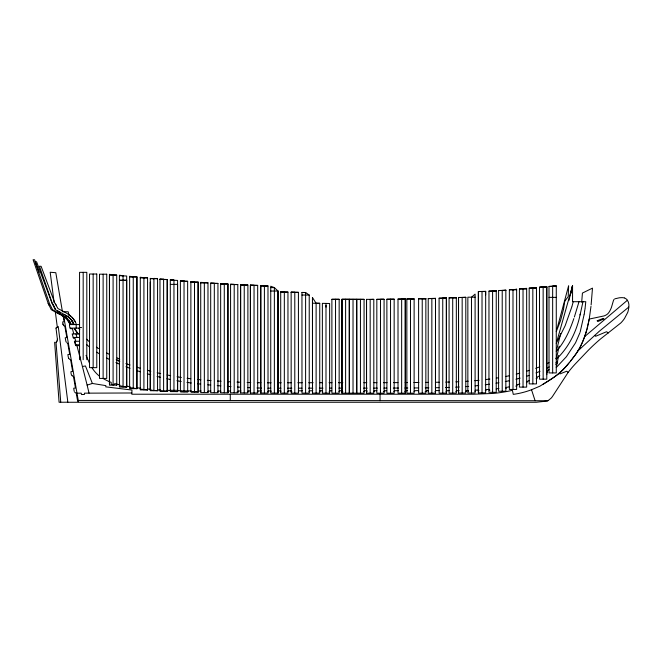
<?xml version="1.0" encoding="UTF-8"?>
<svg xmlns="http://www.w3.org/2000/svg" width="662" height="662" viewBox="0 0 662 662"><rect width="100%" height="100%" fill="white"/><g stroke="black" fill="none" stroke-linecap="round" stroke-linejoin="round"><path stroke-width="0.99" d="M133.252 276.923L129.628 276.277L129.628 388.644L136.877 388.644L136.877 276.923L129.628 276.6M143.911 277.841L140.286 277.221L140.286 389.901L147.535 389.901L147.585 388.999L150.837 389.297L150.754 390.199L157.945 390.737L158.003 389.835L160.609 389.992L160.552 390.903L163.82 391.077L167.751 391.259L167.784 390.348L170.399 390.456L170.366 391.358L177.557 391.59L177.582 390.679L180.85 390.77L180.825 391.672L188.016 391.813L188.033 390.911L191.293 390.952L191.285 391.863L198.476 391.937L198.484 391.027L201.091 391.043M153.907 278.694L150.282 278.388L150.282 390.712L157.539 390.712L157.564 278.694L153.915 278.388L153.907 390.712M325.994 307.168L325.994 305.323M367.021 391.623L367.021 390.721L364.406 390.712L364.406 391.623L363.752 391.623M380.451 391.499L380.451 390.58M512.992 289.766L516.617 289.203M244.237 285.041L240.612 284.71L240.587 392.831M462.167 297.486L465.791 297.246L465.791 393.054L458.543 393.054L458.518 297.486L465.791 297.362M57.387 339.234L57.089 340.872M63.618 315.824L78.563 402.264L536.253 402.264L547.011 401.073A6.893 6.893 0 0 0 547.573 400.866L547.871 400.733A4.551 4.551 0 0 0 548.161 400.576L550.933 398.334A10.642 10.642 0 0 0 551.438 397.804A9.442 9.442 0 0 0 551.893 397.258A20.712 20.712 0 0 0 552.563 396.331L568.253 372.226A122.801 122.801 0 0 1 575.038 364.199L587.434 351.183A179.716 179.716 0 0 1 600.641 338.878L620.741 323.015A33.166 33.166 0 0 0 622.644 320.938A27.001 27.001 0 0 0 623.811 319.456A24.006 24.006 0 0 0 624.622 318.273L627.659 312.505A12.578 12.578 0 0 0 628.081 311.214L628.404 309.882A24.717 24.717 0 0 0 628.726 307.913L628.9 305.587A13.199 13.199 0 0 0 628.875 304.652A11.32 11.32 0 0 0 628.826 304.048L628.37 302.195A9.665 9.665 0 0 0 628.089 301.549L627.286 300.134A5.337 5.337 0 0 0 627.088 299.853L626.939 299.671A4.344 4.344 0 0 0 626.699 299.406A5.197 5.197 0 0 0 626.426 299.15L626.128 298.901A8.192 8.192 0 0 0 625.805 298.661A6.81 6.81 0 0 0 625.234 298.322L624.779 298.099A6.512 6.512 0 0 0 624.448 297.974M581.683 302.186L582.428 293.067L592.49 288.119L591.125 304.934M590.976 306.374L589.304 318.587L587.194 328.278M585.092 308.227L585.779 301.698L572.556 301.698L572.556 285.694L556.27 343.47L565.149 325.737L571.86 306.779M585.018 308.765L584.827 310.114M584.745 310.652L584.612 311.454M584.356 313.068L584.529 311.992M584.074 314.673L584.265 313.598M119.4 275.334L119.433 387.055L126.682 387.055L126.872 386.178L130.1 386.724L129.951 387.618L137.084 388.677L137.208 387.783L140.443 388.205L140.327 389.107L147.494 389.901M584.033 314.938L580.193 331.894M563.569 308.897L564.686 301.698A27.787 27.787 0 0 1 565.505 300.341A32.066 32.066 0 0 1 566.109 299.431A31.486 31.486 0 0 1 568.211 296.708L568.625 285.694L556.27 331.629L560.499 320.739L563.47 309.435M558.687 355.386L556.27 367.509L566.382 356.719L575.344 343.115A36.782 36.782 0 0 0 575.725 342.395L579.937 332.672M571.951 288.723L572.556 285.694L568.857 300.631M582.982 301.698L580.135 314.649M559.175 346.176L556.27 359.276C568.691 347.509 576.486 331.803 580.003 315.178M570.776 293.754L572.556 285.694M588.063 324.761L589.213 319.076L604.116 315.906A15.416 15.416 0 0 0 605.349 315.385L605.978 315.062A9.938 9.938 0 0 0 606.549 314.723L607.071 314.359A7.596 7.596 0 0 0 607.716 313.813L608.155 313.358A9.136 9.136 0 0 0 608.444 313.018A10.642 10.642 0 0 0 608.866 312.472L608.999 312.274A15.673 15.673 0 0 0 609.661 311.223A22.798 22.798 0 0 0 610.397 309.816L610.861 308.806A27.936 27.936 0 0 0 611.489 307.234L613.451 300.523A6.984 6.984 0 0 1 613.641 300.109L613.897 299.654A3.757 3.757 0 0 1 614.055 299.423M597.24 320.739L603.107 318.447L603.802 318.786M587.848 325.687L587.004 328.981A101.816 101.816 0 0 1 586.416 331.074A99.482 99.482 0 0 1 585.787 333.151A91.712 91.712 0 0 1 585.109 335.22L584.629 336.594A90.951 90.951 0 0 1 583.114 340.582L582.56 341.923A83.495 83.495 0 0 1 581.683 343.909A70.751 70.751 0 0 1 580.748 345.878A60.374 60.374 0 0 1 579.051 349.081L576.163 353.616A95.212 95.212 0 0 1 574.897 355.386L569.154 362.85M580.069 314.913L580.26 314.119M560.714 333.491L556.27 351.414C564.653 342.047 569.85 330.355 573.855 318.563M573.226 301.698L572.009 306.258M586.946 329.196L586.557 330.595A92.258 92.258 0 0 1 585.936 332.68A96.793 96.793 0 0 1 584.803 336.122L583.536 339.515A88.849 88.849 0 0 1 582.146 342.866A74.293 74.293 0 0 1 581.244 344.844L579.945 347.434A57.751 57.751 0 0 1 579.258 348.709A53.713 53.713 0 0 1 578.158 350.587L577.38 351.812A67.507 67.507 0 0 1 576.197 353.582A73.358 73.358 0 0 1 575.352 354.766L574.5 355.933M579.01 301.698L574.368 317.015M57.081 340.889L56.816 341.493M56.725 341.658L56.469 342.072M574.062 356.512L572.316 358.829M571.877 359.4L570.512 361.154M569.634 362.255L563.379 369.355A68.492 68.492 0 0 1 561.823 370.877L558.769 373.583A70.155 70.155 0 0 1 556.502 375.395A80.615 80.615 0 0 1 555.344 376.264L549.369 380.377M568.261 363.935L566.341 366.177M565.861 366.715L565.373 367.253A82.047 82.047 0 0 1 563.916 368.8A68.26 68.26 0 0 1 562.899 369.835L561.326 371.341A68.211 68.211 0 0 1 559.704 372.789L559.117 373.294A68.178 68.178 0 0 1 557.437 374.667A73.639 73.639 0 0 1 555.708 375.991A85.307 85.307 0 0 1 554.541 376.852A102.064 102.064 0 0 1 552.762 378.101L539.985 386.136L531.52 389.736A83.255 83.255 0 0 1 513.273 394.37L512.396 390.323A139.988 139.988 0 0 1 493.173 393.435L473.702 394.221L131.812 394.221L131.97 390.059L105.771 386.848L105.846 385.623L92.382 383.464L87.127 385.11L89.039 393.145M56.386 342.171L55.823 342.213M578 350.827L599.06 331.455L628.826 307.036M557.685 362.569L555.716 364.29M471.476 393.013L471.476 297.238L475.101 294.11L475.101 393.013L467.852 393.013L467.852 297.188L475.101 297.188M584.629 336.594L627.377 300.267M549.071 369.57L546.961 371.125L547.491 371.854L546.415 372.623M56.013 328.062L58.231 326.465L67.855 402.264L77.876 402.264L76.163 392.955A4.262 4.262 0 0 1 75.65 392.864L74.715 392.26M549.154 380.526L542.6 384.589M539.82 375.693L536.932 377.232L537.345 378.035L536.154 378.623M548.963 362.594L547.681 363.281A64.876 64.876 0 0 1 546.39 363.943M546.589 368.254L547.242 367.931A86.259 86.259 0 0 0 549.179 366.947M614.758 298.835L619.227 297.817A25.413 25.413 0 0 1 621.287 297.668A16.997 16.997 0 0 1 622.206 297.66A13.753 13.753 0 0 1 623.025 297.701L624.216 297.9M540.01 371.291L535.988 372.954M529.161 380.658L526.72 381.585L527.035 382.437L526.422 382.661M539.753 366.847L535.666 368.337M529.17 375.42L526.414 376.314M519.927 383.927L516.807 384.887L517.063 385.756L515.797 386.128M529.459 370.348L526.679 371.192M519.72 373.194L516.211 374.129M520.15 378.134L515.93 379.218M509.152 375.784L505.603 376.512M509.574 380.675L505.313 381.552M79.556 341.253L74.376 341.253L75.667 345.638L76.916 345.638L82.419 366.5L85.464 365.962L92.382 383.464M505.528 388.478L506.173 388.362L506.016 387.477A92.308 92.308 0 0 0 507.936 387.105A92.266 92.266 0 0 0 509.219 386.84M498.9 382.735L496.037 383.215M498.469 377.787L496.318 378.126M489.582 384.183L485.271 384.754M489.863 379.045L485.544 379.591M498.908 388.511L496.31 388.784L496.392 389.686M478.792 385.491L475.184 385.847M479.056 380.302L474.728 380.708M549.03 286.439L556.279 285.686L556.279 372.929L549.03 372.929L548.997 286.439L556.279 286.439M519.43 288.971L526.654 288.342L526.654 387.113L519.405 387.113L519.405 288.971L526.654 288.971M529.211 288.119L536.468 287.49L536.468 383.894L529.211 383.894L529.186 288.119L536.468 288.111M546.779 286.638L546.779 379.169L539.522 379.169L539.522 287.242L546.771 286.638L546.804 374.634M546.779 286.944L539.522 287.242L546.779 287.242M509.376 289.766L516.617 289.493M468.679 386.401L465.791 386.608M489.863 390.241L489.21 390.29L489.144 389.388L485.891 389.612L485.949 390.514L485.296 390.555M502.218 290.527L505.842 290.022L505.842 391.25L498.585 391.25L498.585 290.527L505.842 290.279M468.216 381.204L466.048 381.345M496.227 290.676L488.978 291.131L488.945 392.318L496.227 392.318L496.252 290.676M485.668 291.33L485.643 392.864L478.394 392.864L478.361 291.537L485.643 291.33L485.643 294.987M459.271 386.997L455.655 387.179M474.844 391.134L475.498 391.101L475.448 390.199L478.717 390.026L478.767 390.928M458.807 381.726L455.911 381.842M439.113 298.214L446.37 297.941L446.37 393.137L439.113 393.137L439.088 298.214L446.37 298.214M449.076 297.834L456.333 297.561L456.333 393.104L449.076 393.104L449.076 297.834L456.333 297.834M435.472 298.347L428.223 298.579L428.223 393.17L435.472 393.17L435.505 298.347L435.472 393.17M449.134 387.419L445.509 387.527M465.684 391.482L466.338 391.465L466.313 390.563L468.274 390.506L468.299 391.408M449.39 382.04L445.766 382.115M418.632 298.785L425.856 298.645L425.856 393.178L418.607 393.178L418.607 298.785L425.856 298.785M438.989 387.667L435.364 387.733M439.245 382.231L435.621 382.288M390.53 299.199L394.155 299.141L394.155 393.195L386.906 393.195L386.873 299.241L390.53 299.199L390.53 393.195M398.028 299.083L405.276 298.976L405.301 393.195L398.028 393.195L398.003 299.083L405.276 299.083L401.652 299.025L401.652 393.195M406.873 298.951L414.122 298.852L414.122 393.187L406.873 393.187L406.84 298.951L414.122 298.951L410.498 298.901L410.498 393.187M425.467 382.413L428.372 382.379M425.211 387.866L428.835 387.824M331.91 299.298L339.159 299.257L339.159 393.154L331.91 393.154L331.885 299.298L339.159 299.298M418.947 382.479L413.866 382.512M376.827 299.34L384.076 299.274L384.101 393.187L376.827 393.187L376.827 299.34L384.076 299.34L380.493 299.315L380.451 393.187M407.345 382.553L405.169 382.57M404.912 388.015L407.817 387.998M414.338 387.957L418.69 387.924M459.13 390.679L456.515 390.688L456.515 391.598L455.861 391.598M393.567 382.628L397.92 382.611M387.047 382.653L383.422 382.669M383.886 388.098L386.79 388.089M393.311 388.064L398.392 388.048M230.492 391.027L228.531 391.027L228.531 391.937L227.223 391.937M240.943 390.985L238.328 390.994L238.328 391.904L237.029 391.904M250.741 390.961L248.126 390.969L248.134 391.871L247.48 391.879M261.192 390.936L257.923 390.944L257.932 391.846L257.278 391.846M302.352 390.812L298.43 390.828L298.43 391.73M312.803 390.779L309.535 390.787L309.535 391.697L308.881 391.697M407.519 390.679L405.566 390.688L405.566 391.598L404.912 391.598M217.426 391.97L218.079 391.97L218.079 391.06L220.694 391.052L220.694 391.962M267.729 391.821L268.383 391.821L268.383 390.911L270.336 390.911L270.99 390.911L270.998 391.813M277.527 391.796L278.181 391.796L278.181 390.886L280.787 390.878L280.796 391.788M287.325 391.772L288.632 390.861L291.247 390.853L291.247 391.755L291.901 391.755M319.332 391.664L319.986 391.664L319.986 390.762L321.947 390.754L322.601 390.754L322.601 391.656M329.13 391.639L329.784 391.639L329.784 390.737L331.745 390.729M425.161 391.523L426.469 391.515L426.469 390.613L428.43 390.605L428.43 391.515M414.056 391.565L415.364 390.654L418.624 390.638L418.632 391.548M131.854 392.988L84.463 393.162L84.422 394.478L81.517 394.535L81.211 393.17L76.999 393.187M370.174 299.356L373.798 299.348L373.831 393.187L366.549 393.187L366.549 299.356L370.174 299.356L370.174 393.187M271.048 382.785L267.423 382.785M277.568 382.768L281.193 382.768M287.722 382.768L291.346 382.76M297.867 382.752L302.22 382.744M308.74 382.727L313.093 382.719M319.622 382.71L322.518 382.702M329.047 382.702L331.943 382.702M363.843 382.702L366.748 382.694M373.997 382.686L376.893 382.686M291.81 388.197L287.465 388.205M298.339 388.18L301.963 388.172M308.484 388.164L312.836 388.155M319.365 388.147L322.99 388.147M331.687 388.139L329.51 388.139M363.587 388.131L367.211 388.131M373.74 388.122L377.365 388.114M386.616 390.721L384.655 390.721L384.655 391.631L383.356 391.631M398.375 390.712L394.461 390.712L394.461 391.623L393.807 391.623M338.927 391.623L340.235 390.712L342.196 390.712L342.196 391.623L342.85 391.623M547.871 400.733L78.248 400.436M109.47 274.722L116.719 275.078L116.744 385.152M109.47 275.078L116.719 275.078M119.433 275.682L126.682 276.013L126.682 387.055L119.632 385.756L119.814 384.87L114.725 383.579L114.725 384.432L111.183 384.432L111.183 382.371A53.945 53.945 0 0 1 105.109 379.616L103.015 378.432M129.628 276.923L136.877 276.923M140.286 277.527L147.535 277.841L140.286 277.841M150.282 278.694L157.539 278.694M159.981 279.215L167.229 279.521L167.254 391.234L159.981 391.234L159.981 278.909L163.572 279.215M159.981 279.521L167.229 279.521L167.229 391.234M170.333 280.109L177.582 280.423L177.582 391.59L170.333 391.59L170.3 279.794M119.433 280.258L126.682 280.258L126.707 387.055M119.433 280.299L126.682 280.299M180.412 280.986L184.011 280.986M180.412 280.986L187.636 281.3L187.685 391.805L180.412 391.805L180.378 280.671L184.036 280.986L184.036 391.805M180.412 281.3L187.66 281.3M190.871 281.871L198.112 282.153L198.128 391.929L190.871 391.929L190.871 281.573L194.496 282.153M190.871 282.153L198.128 282.153M200.718 282.6L207.976 282.839L208 392.591L200.718 392.591L200.718 282.351L204.343 282.6L204.343 392.591M200.718 282.839L207.976 282.839M210.69 283.212L217.939 283.419L217.963 392.707L210.69 392.707L210.69 282.997L214.314 283.212L214.314 392.707M210.69 283.419L217.939 283.419M220.653 283.783L227.902 283.99L227.902 392.781L220.653 392.781L220.653 283.568L224.277 283.783L224.277 392.781M220.653 283.99L227.902 283.99M170.333 284.403L177.582 284.354L177.606 391.59M230.575 284.354L237.799 284.561L237.848 392.798L230.575 392.798L230.575 284.147L234.199 284.362L234.199 392.798M230.575 284.561L237.823 284.561M240.612 284.883L247.861 285.041L240.612 285.041M257.675 285.388L250.426 285.264L257.675 285.388L257.7 393.013L250.426 393.013L250.426 285.14L254.051 285.264L254.051 393.013M260.778 285.711L267.978 285.967L268.027 393.062L260.778 393.062L260.745 285.521L268.027 285.967L260.778 285.967M556.279 286.092L552.654 286.092L552.654 372.929M270.741 287.614L274.366 287.622L277.99 291.032L277.99 393.096L270.741 393.096L270.741 286.216L274.366 287.622L274.366 393.096M536.468 287.796L532.836 287.796L532.836 383.894M523.03 387.113L523.03 288.657L526.654 288.657M516.617 289.766L509.368 289.766L509.368 389.446L516.617 389.446L516.641 289.203M498.585 290.527L505.842 290.527M496.227 290.908L492.594 290.908L492.594 392.318M270.741 291.032L277.99 291.032M488.97 291.131L496.227 291.131M485.643 291.537L478.394 291.537L478.394 392.864M280.705 291.992L284.329 291.992L284.329 393.112M280.705 292.083L287.953 292.083L287.978 393.112L280.705 393.112L280.705 291.901L287.953 292.083M291.164 292.165L298.421 292.339L298.446 393.12L291.164 393.12L291.139 292.165L294.789 292.339M291.164 292.347L298.421 292.339M301.98 292.521L305.604 292.521L309.228 295.053L309.228 393.129L301.98 393.129L301.955 292.43L305.604 292.521L305.604 393.129M301.98 295.053L309.22 295.045M549.03 297.37L556.279 297.37M465.791 297.486L458.543 297.486L458.543 393.054M452.709 393.104L452.709 297.693L456.333 297.693M446.37 298.074L442.746 298.082L442.746 393.137M435.472 298.463L431.847 298.471L431.847 393.17M428.223 298.579L435.472 298.579M425.856 298.719L422.232 298.719L422.232 393.178M349.263 393.17L349.238 299.274L341.989 299.257L341.964 393.162L349.238 393.17M349.404 299.315L356.653 299.315L356.686 393.178L349.404 393.178L349.379 299.274L364.067 299.348L364.067 393.178L356.818 393.178L356.793 299.315M356.818 299.315L364.067 299.348M386.906 299.241L394.155 299.191M371.655 299.356L373.798 299.356M312.489 303.221L319.738 303.295L319.738 393.129L312.489 393.129L312.456 297.511L316.113 303.295M62.915 311.752L68.169 311.752L69.179 315.7M39.215 272.248L34.556 259.736L33.1 259.736L48.177 303.419L51.255 309.667C57.859 313.805 67.193 316.386 69.891 324.579L79.556 324.579M79.556 327.566L81.633 327.566M79.556 328.112L69.866 328.112L69.436 324.91L69.866 324.579M79.556 333.913L72.175 333.913L73.457 338.299L74.963 338.299L75.733 341.253M73.234 337.446L79.556 337.446M75.443 344.786L79.556 344.786M76.916 345.638L79.556 345.638M338.472 382.702L342.817 382.702M116.719 385.152L109.47 385.152L109.47 274.366L113.094 274.722L113.094 385.152M338.936 388.139L342.56 388.139M278.04 388.222L280.936 388.213M170.333 390.315L177.582 390.315M435.613 390.588L439.535 390.597M180.412 390.878L187.66 390.878M210.888 391.068L208.282 391.068L208.282 391.978L207.628 391.97M190.871 391.499L198.128 391.499M434.959 391.499L435.613 391.499M349.238 299.274L342.006 299.257L341.989 393.17M376.819 390.721L374.204 390.721L374.204 391.631L373.55 391.631M270.791 388.197L267.887 388.172M260.894 382.752L257.27 382.71M449.332 390.663L446.718 390.646L446.709 391.548L446.056 391.54M319.738 303.295L316.113 303.221L316.113 393.129M261.366 388.073L257.013 387.965M67.838 402.206L59.084 402.264L54.623 342.246M250.749 382.586L247.125 382.479M240.604 382.247L236.979 382.09M250.493 387.725L247.596 387.601M230.459 381.767L227.571 381.618M240.356 387.212L237.459 387.038M221.05 381.246L217.434 381.022M230.955 386.616L227.339 386.36M210.921 380.592L207.305 380.327M220.827 385.888L217.21 385.607M173.916 280.1L170.333 279.794L173.957 280.109L173.957 391.59M210.715 385.069L207.818 384.812M200.809 379.789L197.921 379.508M123.033 275.673L119.433 275.334L123.058 275.682L123.058 387.055M200.611 384.092L197.723 383.778M190.714 378.722L187.114 378.275M191.252 382.975L186.941 382.379M181.371 377.472L177.077 376.794M181.214 381.486L176.928 380.749M170.647 375.668L167.089 374.973M170.515 379.516L166.965 378.772M160.709 373.616L157.175 372.797M160.609 377.323L157.084 376.463M150.845 371.217L147.345 370.281M150.77 374.816L147.278 373.84M140.369 368.287L136.902 367.228M140.336 371.763L136.885 370.654M130 365.01L125.888 363.595M130.025 368.304L125.945 366.789M119.789 361.287L116.222 359.772M118.978 360.955L119.532 361.179M118.448 360.732L116.454 359.871M119.243 364.034L115.933 362.553M109.238 354.278L106.748 353.028M109.627 359.557L106.748 358.068M52.29 303.419A51.148 50.469 -0.1 0 1 55.368 309.667L60.358 312.406M57.478 310.883C63.593 314.318 71.661 317.23 74.003 324.579L73.763 323.859A12.81 12.669 -0.2 0 0 72.241 320.996L69.295 317.859M71.165 324.579C68.459 316.386 59.125 313.805 52.53 309.667L49.443 303.419L35.061 261.738L36.567 261.738L51.975 303.055A25.719 25.586 -1.8 0 1 54.317 306.837L55.103 308.55M57.528 312.414L63.386 315.666M56.262 312.414L59.985 314.409M117.091 357.902L119.698 359.334M608.486 332.92L606.491 331.753L595.626 336.279L594.617 335.394M64.09 314.4L67.855 316.759M99.623 353.996L96.776 352.176M96.387 347.202L98.58 348.56M62.12 315.666L63.759 316.767M99.499 376.173L99.416 376.124A33.241 33.241 0 0 1 95.494 372.4A32.595 32.595 0 0 1 94.103 370.745A33.059 33.059 0 0 1 92.225 368.097L91.96 367.658M72.241 375.859L72.588 376.066A2.441 2.441 0 0 0 72.845 376.173L73.457 376.347L75.443 388.015L73.705 388.222L74.061 390.572A7.919 7.919 0 0 0 74.202 391.168L74.285 391.408M76.37 324.579C74.152 315.989 65 312.365 57.942 308.55L54.814 303.055L41.094 266.265L39.463 266.265L52.29 303.419L55.368 309.667M67.069 342.957L67.127 342.999A4.146 4.146 0 0 0 67.764 343.379L69.7 354.294L67.888 354.526L68.078 355.982A13.877 13.877 0 0 0 68.236 356.801A11.155 11.155 0 0 0 68.335 357.223A6.976 6.976 0 0 0 68.451 357.612A6.165 6.165 0 0 0 68.608 358.043L68.749 358.349M65.025 316.759L67.64 318.927M89.527 347.045L86.805 344.72M69.212 314.955L70.726 316.13M568.112 372.416L566.78 371.217L559.887 373.914L559.324 373.12M67.896 316.138L71.239 319.655L73.523 324.579M89.163 341.642L88.22 340.707A35.078 35.078 0 0 1 86.838 339.225L86.805 339.184M63.767 325.621L63.42 325.166A4.617 4.617 0 0 1 63.295 324.926L63.254 324.843A3.525 3.525 0 0 1 63.147 324.595M78.472 328.228L79.771 329.577M72.059 375.726L71.554 375.073A4.758 4.758 0 0 1 71.397 374.709A5.122 5.122 0 0 1 71.289 374.378A6.281 6.281 0 0 1 71.182 373.997L71.14 373.798A8.002 8.002 0 0 1 71.041 373.211L70.925 371.68L72.621 371.44L70.619 359.656A4.245 4.245 0 0 1 70.288 359.574A3.36 3.36 0 0 1 69.998 359.466L69.75 359.342A2.474 2.474 0 0 1 69.469 359.168A2.35 2.35 0 0 1 69.063 358.796L68.873 358.547M72.026 317.288L75.46 321.972M78.248 333.913L74.516 328.418M77.868 333.913L74.516 328.964M55.55 304.098L56.237 305.182M69.419 321.012L70.089 322.08M68.153 321.02L68.823 322.088M48.177 303.419L49.302 305.455M72.026 320.863L73.134 323.246M89.527 363.248L86.052 355.37M70.644 323.172L70.925 323.867M69.651 323.875L69.891 324.579M531.52 389.736L535.111 400.767M70.412 328.112L70.594 328.716L72.423 328.716L73.78 333.913M75.923 333.913L76.999 337.446M74.806 341.253L75.865 344.786M79.556 355.651L80.623 359.698M82.419 366.5L87.127 385.11M62.443 311.711L55.807 272.711L50.188 272.256L54.143 302.741M63.13 315.708L64.148 321.707L62.7 321.897L62.873 323.577A6.537 6.537 0 0 0 63.006 324.14M603.835 318.918L597.943 321.475L597.215 320.896M55.335 311.885L57.313 327.127M56.005 328.079L57.387 339.217M56.03 342.61L60.73 402.033M543.146 286.944L543.154 379.169M264.403 285.967L264.403 393.062M512.992 289.493L512.992 389.446M502.218 290.279L502.218 391.25M482.019 291.537L482.019 392.864M462.167 297.362L462.167 393.054M446.395 297.941L446.395 393.112M405.276 298.976L405.276 393.195M380.054 394.221L380.054 400.758M366.525 299.356L366.525 393.187M360.442 299.332L360.442 393.178M353.028 299.298L353.028 393.178M345.614 299.265L345.614 393.17M335.535 299.274L335.535 393.154M325.994 303.419L325.994 393.145M312.489 297.511L312.489 393.129M294.789 292.256L294.789 393.12M278.015 291.032L278.015 393.096M260.778 285.521L260.778 393.062M250.393 285.14L250.393 392.947M247.894 285.041L247.861 392.914L240.612 392.914L240.612 284.71M244.237 284.883L244.237 392.914M230.277 394.221L230.277 400.601M227.927 283.99L227.927 392.781M198.153 282.161L198.153 391.929M194.496 281.871L194.496 391.929M163.605 279.215L163.605 391.234M150.257 282.169L150.257 390.158M147.56 277.841L147.56 389.901M143.911 277.535L143.911 389.901M136.902 276.923L136.902 388.644M133.252 276.6L133.252 388.644M109.437 274.366L109.437 383.819M103.123 274.192L103.123 378.432M93.152 274.018L93.152 367.658M86.805 359.698L86.805 272.339L79.556 272.339L79.556 359.698M83.18 272.339L83.18 359.698M76.18 324.579L76.18 328.112M557.694 361.435A62.137 62.137 0 0 1 555.906 362.685M557.503 357.132A89.246 89.246 0 0 1 555.716 358.374M66.382 342.246A3.782 3.782 0 0 1 66.192 341.956L66.018 341.642A3.823 3.823 0 0 1 65.877 341.327L65.215 337.777L66.854 337.579L64.826 326.159A3.484 3.484 0 0 1 64.578 326.076A4.262 4.262 0 0 1 64.305 325.969L64.239 325.936A2.491 2.491 0 0 1 64.024 325.82M63.113 324.512A4.617 4.617 0 0 1 62.964 324.057M96.776 274.018L89.527 274.018L89.527 367.658L96.776 367.658L96.776 274.018M106.748 274.192L99.499 274.192L99.499 378.432L106.748 378.432L106.748 274.192M329.618 393.145L322.369 393.145L322.369 303.345L329.618 303.494L329.618 393.145"/></g></svg>
